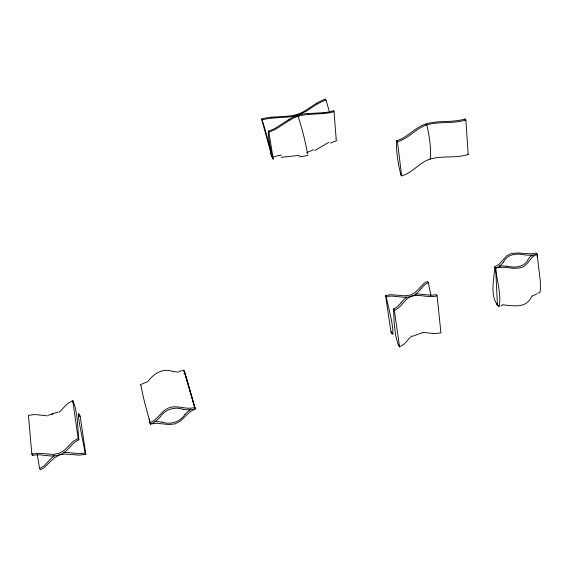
<?xml version="1.0" encoding="UTF-8"?>
<svg xmlns="http://www.w3.org/2000/svg" width="569" height="569" viewBox="0 0 569 569"><rect width="100%" height="100%" fill="white"/><g stroke="black" fill="none" stroke-linecap="round" stroke-linejoin="round"><path stroke-width="0.85" d="M72.768 400.505L75.272 407.397L77.1 417.788L78.842 439.887L77.747 440.335A10.733 7.262 -12.6 0 0 76.018 441.324L74.219 442.682A24.986 16.8 -13.1 0 0 73.181 443.621L67.121 450.008A30.577 20.79 -10.7 0 1 65.912 451.103L63.074 453.187A14.787 10 -11.3 0 1 61.324 454.147L57.554 455.428A14.787 10 -11.3 0 1 55.413 455.783L51.594 455.961A30.442 20.797 -11.2 0 1 49.78 455.89L39.887 454.887A25.456 16.793 -10.7 0 0 38.329 454.83L35.854 454.908A10.896 7.255 -10.6 0 0 33.841 455.193L32.582 455.541L32.625 453.984L38.706 453.28L53.045 454.418L59.162 453.393L64.297 450.25L73.351 441.195L78.166 438.5L72.768 400.505L67.448 403.698L59.795 411.664M532.086 255.979L532.164 255.111L533.352 255.004A13.82 8.563 -0.7 0 0 535.301 254.699L537.1 254.215L540.301 280.986L540.401 290.282L539.853 292.445L539.433 292.914L538.302 292.644M494.696 266.904C494.248 279.706 489.276 295.98 498.686 306.627L499.141 306.584C501.538 294.038 496.787 280.737 495.627 268.106L494.696 266.904L499.305 264.094L506.595 255.915L511.062 253.582L517.15 252.977L530.742 253.838L536.105 253.041L537.1 254.215L537.136 256.847M503.572 262.06C507.463 253.731 517.079 253.198 524.903 254.926A30.669 18.77 -1 0 0 531.496 255.189L532.164 255.111L531.787 255.403M420.911 288.917L423.436 286.015A24.211 16.195 -4.1 0 1 424.31 285.176L425.854 283.959A10.171 6.764 -4.8 0 1 427.312 283.106L428.372 282.679L430.889 295.531M420.811 289.038L418.379 291.797A27.49 18.172 -7 0 1 417.333 292.8L415.733 294.095L418.151 294.073A28.763 19.744 -5.5 0 1 419.886 294.145L429.403 295.112A23.67 15.562 -4.9 0 0 430.889 295.176L433.229 295.112A10.171 6.764 -4.8 0 0 435.114 294.856L436.274 294.543L437.12 295.816L440.925 332.879L434.702 333.612L422.34 332.353M401.074 302.694L403.876 299.507A28.784 19.645 -4.8 0 1 404.936 298.497L406.586 297.167L407.76 297.075A13.606 9.054 -6.3 0 0 409.708 296.769L413.25 295.581A13.606 9.054 -6.4 0 0 414.829 294.699L415.74 294.116L415.896 294.906M400.967 302.815L398.656 305.425A23.599 15.882 -7.8 0 1 397.745 306.293L396.209 307.516A10.142 6.878 -7.2 0 1 394.637 308.441L393.584 308.875L394.324 310.19L399.566 346.941L404.317 344.01L410.413 337.012M532.065 295.894C526.225 309.067 513.565 305.731 502.078 304.771M185.06 414.253C180.039 422.106 170.686 424.993 161.959 422.091M411.117 336.307L411.479 335.966M147.527 381.984C153.239 373.961 162.535 367.631 172.72 371.457M59.517 411.906L59.098 412.262M500.073 265.673L498.864 266.541A13.72 8.741 -2.4 0 1 497.292 267.43L495.627 268.106L497.47 305.51L498.288 305.269M532.413 296.086L537.406 293.561M305.909 111.403L317.353 103.921M289.073 119.341L277.259 127.043A26.793 13.756 -12.8 0 1 268.404 131.162M316.798 103.11L305.581 110.443A27.397 13.748 -12 0 1 296.968 114.469A27.397 13.734 -11.9 0 1 286.904 116.232M289.379 120.329L277.764 127.925A26.38 13.507 -12.9 0 1 268.902 132.058M314.813 150.486L328.903 142.271M146.795 382.062L141.645 384.146M411.807 336.485L422.056 332.858M399.594 345.312L398.848 345.611L397.695 343.263L395.505 334.75L394.104 322.203L393.549 308.882M72.547 402.233L73.422 401.892M58.045 412.006L48.166 415.299M497.334 303.988L496.559 304.28M184.064 373.193L184.904 372.873L186.184 376.742L195.231 408.848L189.854 411.992L180.06 421.33L174.839 423.976L168.822 424.524L156.105 423.229L150.401 424.054L143.793 399.111L140.635 384.473L141.034 385M498.273 305.204L497.47 305.51M294.443 116.595L299.763 114.846M299.571 114.547L294.159 116.14M149.832 422.66C157.962 419.865 161.383 410.391 169.519 407.61C177.798 404.879 186.447 410.149 194.726 407.44L183.815 370.021L195.231 408.848L193.325 409.367A14.232 9.958 -17.9 0 1 191.355 409.68L189.52 409.801M182.628 370.433L179.022 371.514M401.892 174.491L400.846 174.847A60.84 16.437 72.1 0 1 397.88 160.444L397.546 158.182A52.248 14.005 72.2 0 1 397.006 153.808L396.906 152.755A60.307 16.266 72.1 0 1 396.7 140.721M37.291 454.709L39.553 468.429L40.719 467.946A10.903 7.255 -10.6 0 0 42.355 467.007L44.126 465.67A25.925 17.347 -10.1 0 0 45.136 464.752L51.103 458.429A29.346 19.446 -12.4 0 1 52.312 457.334L54.169 455.897L54.069 455.477M398.812 345.618L399.566 346.941M394.324 310.19C401.735 307.793 404.146 298.689 411.543 296.278C419.929 293.711 428.734 298.391 437.12 295.816M537.1 254.215C530.144 256.37 528.523 265.318 521.553 267.458C513.06 270.005 504.12 265.567 495.627 268.106M39.553 468.429L40.271 469.759L43.927 467.91L54.091 458.059L59.396 454.923L64.944 454.026L79.376 455.15L85.819 454.275L85.165 452.924L83.935 453.258A10.733 7.262 -12.6 0 1 81.986 453.543L79.589 453.621A25.427 17.362 -12.6 0 1 78.081 453.564L74.027 453.152M428.372 282.679L427.561 281.456L424.282 283.127L415.441 292.231L410.37 295.133L404.388 295.795L390.882 294.692L385.569 295.475L390.995 332.004L391.728 333.278L392.546 333.043M149.22 418.919L150.401 424.054L152.236 423.308A14.389 9.986 -15.5 0 0 153.979 422.354L155.493 421.337A32.782 22.938 -14.9 0 0 160.003 417.205C165.088 409.353 174.455 406.302 183.268 409.36M184.904 372.873L184.079 373.129M85.819 454.275L80.172 416.188L79.532 414.844L78.714 415.078M390.995 332.004L391.821 331.755M32.582 455.541L31.836 454.162L32.668 453.913M385.569 295.475L386.315 296.733L387.468 296.428A10.142 6.878 -7.2 0 1 389.31 296.172L391.607 296.108A24.118 16.544 -7.2 0 1 393.058 296.172L402.418 297.139A27.504 18.094 -6.4 0 0 404.139 297.217L406.586 297.167L406.593 298.021M80.172 416.188L79.297 416.451M184.406 371.479L184.029 371.6M401.614 175.885L397.468 141.702L396.685 140.692C407.66 137.563 414.737 127.378 425.626 124.078C438.386 119.959 452.206 122.982 464.987 118.985L465.89 119.952L468.187 154.469C455.847 158.516 442.497 155.365 430.121 159.085C419.353 162.442 412.589 172.884 401.614 175.885L400.846 174.847M397.468 141.702C408.556 138.708 415.662 128.509 426.487 125.031C439.275 121.076 453.109 124.099 465.89 119.952M500.919 305.944L502.135 305.553M281.285 157.307L299.315 155.38M323.306 112.662L307.367 113.636M272.025 118.032L287.694 117.079A28.699 14.495 -11.8 0 0 294.173 116.225M271.534 117.193L286.897 116.268M308.199 114.461L323.889 113.516M500.307 265.972L499.632 266.007L499.767 266.811M155.629 421.686L154.91 421.288M178.431 372.169L173.083 371.514M47.341 415.832L34.816 414.524L28.45 415.306L31.836 454.162M506.879 266.221C514.746 268.013 524.511 267.515 528.331 259.037A32.362 20.406 1 0 1 531.688 255.417M73.629 453.102L68.401 452.561A29.467 19.446 -11.9 0 0 66.609 452.483L64.048 452.547L64.048 452.099M467.796 154.035L468.187 154.469M425.982 123.964L426.807 124.924A55.008 15.327 73.4 0 1 429.602 139.682A50.2 14.054 73.3 0 1 429.887 141.98A47.917 13.443 73.3 0 1 430.306 146.368A50.207 14.054 73.3 0 1 430.434 148.445M325.333 99.241L325.93 100.087A53.301 10.064 73.4 0 1 329.202 111.14M333.398 110.72L334.024 111.616L336.201 139.412L335.895 138.957M391.728 333.278L392.944 334.472C393.008 321.784 388.478 309.23 386.315 296.733M296.904 114.383L297.466 115.272M297.573 115.457L298.135 116.346A54.382 8.571 73.1 0 1 303.177 133.708A48.422 7.682 73.1 0 1 304.081 137.314A54.069 8.528 73.1 0 1 307.473 153.687M307.203 153.246L307.488 153.715M268.184 140.721A48.081 5.918 72.9 0 0 267.224 137.143A53.998 6.608 72.9 0 0 262.103 119.952L261.605 119.056L271.968 156.944A53.685 6.572 72.9 0 0 268.191 140.735M79.532 414.844L78.508 413.556L78.6 417.71L79.781 425.349L85.165 452.924M78.166 438.5L78.842 439.887M190.01 409.388L189.641 410.149A31.103 21.202 -18.6 0 0 185.11 414.275M194.726 407.44L195.231 408.848M150.138 422.611L150.401 424.054M189.505 409.851A32.284 22.838 -18.2 0 1 183.289 409.317M155.643 421.636A31.551 21.302 -15.8 0 1 161.937 422.134M503.515 262.046A30.413 19.275 -3.1 0 1 500.123 265.695M500.307 265.929A32.035 21.01 -1.2 0 1 506.865 266.264M296.869 114.959A58.202 9.943 72.7 0 1 296.918 114.419M316.862 103.131A26.871 13.82 -10.4 0 1 325.276 99.17M317.481 103.978A27.412 14.026 -10.4 0 1 325.937 100.101M305.717 111.318A28.023 13.99 -12.2 0 1 299.479 114.461M261.576 118.978A26.942 14.083 -12.8 0 1 271.52 117.235M271.47 153.979A29.254 16.032 -14.5 0 1 270.545 154.306M271.84 155.195A28.166 15.484 -14.5 0 1 271.143 155.444M262.103 119.931A27.483 14.317 -12.7 0 1 271.996 118.132M313.54 149.583A29.19 16.131 -13.1 0 1 306.748 152.542M308.192 155.117A29.175 18.848 -9.7 0 1 299.294 156.852M308.192 114.49A28.834 15.192 -11.4 0 0 298.092 116.254A28.827 15.178 -11.3 0 0 289.422 120.351M334.067 111.688A26.295 13.265 -10.7 0 1 323.896 113.466M333.327 111.318A58.258 12.219 72.7 0 1 333.42 110.77M333.477 110.855A26.715 13.542 -10.6 0 1 323.299 112.698M330.44 143.089A30.875 12.923 -12.2 0 1 337.168 140.579M299.707 114.646A29.417 15.605 -11.6 0 1 307.395 113.48M272.181 157.357A30.939 16.871 -14.5 0 1 281.406 155.074M271.811 156.617A29.638 16.11 -14.5 0 1 272.707 156.326M289.144 119.376A30.164 15.768 -11.4 0 1 294.472 116.617M464.859 119.831A60.286 21.017 72.1 0 1 465.001 119.006M430.441 148.459A55.086 15.363 73.4 0 1 430.114 159.064M52.704 413.898L51.95 414.175L52.746 413.891M268.853 131.987L268.333 131.055A59.091 8.044 72.5 0 0 269.116 140.557A52.12 7.063 72.5 0 0 269.535 143.175A58.756 8.009 72.5 0 0 272.736 158.36L273.234 159.284L268.853 131.987"/></g></svg>
